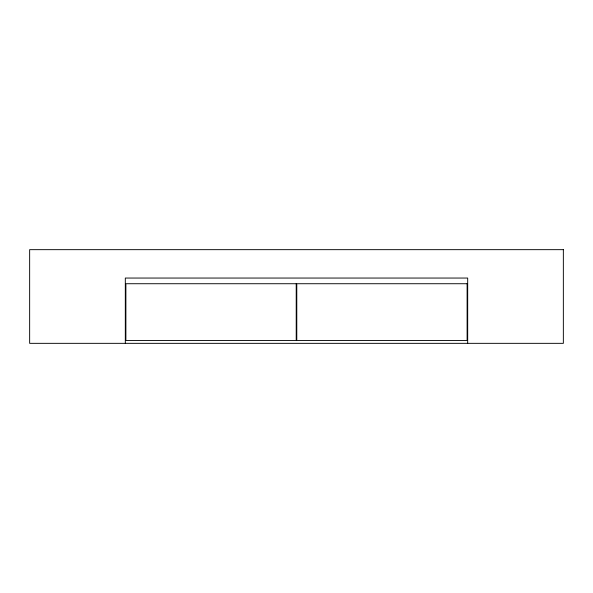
<?xml version="1.0" encoding="UTF-8"?>
<svg xmlns="http://www.w3.org/2000/svg" width="593" height="593" viewBox="0 0 593 593"><rect width="100%" height="100%" fill="white"/><g stroke="black" fill="none" stroke-linecap="round" stroke-linejoin="round"><path stroke-width="0.89" d="M467.684 343.34L467.684 278.05L125.316 278.05L125.316 343.34M563.35 249.66L29.65 249.66L29.65 343.34L563.35 343.34L563.35 249.66M296.218 283.728L125.886 283.728L125.886 340.501L296.218 340.501L296.218 283.728M467.114 283.728L296.782 283.728L296.782 340.501L467.114 340.501L467.114 283.728"/></g></svg>
